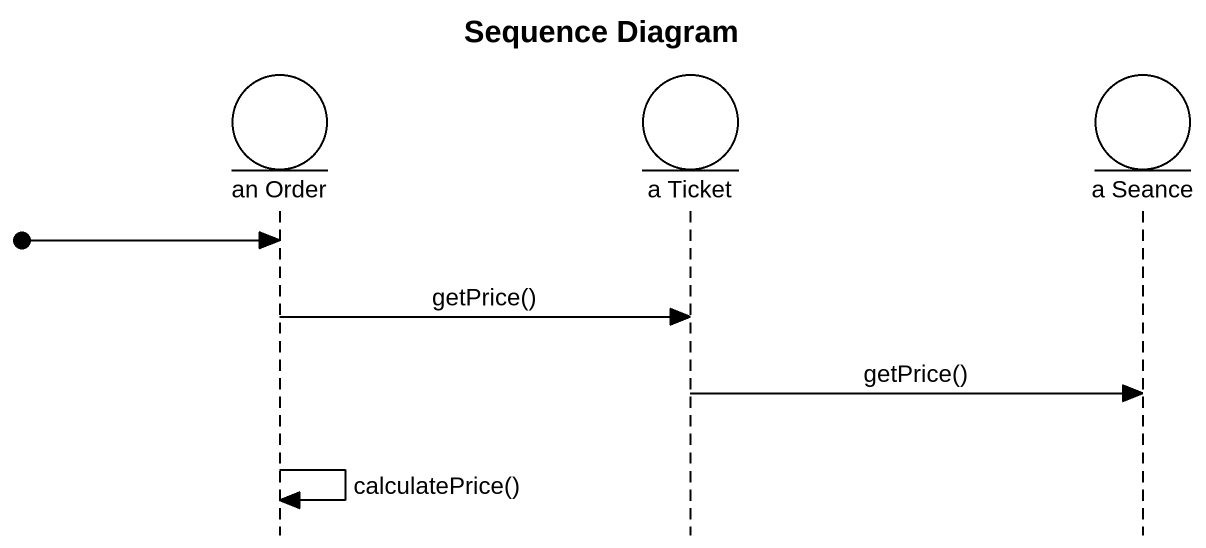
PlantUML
@startuml
title Sequence Diagram
hide footbox
entity "an Order" as an_Order
entity "a Ticket" as a_Ticket
entity "a Seance" as a_Seance

[o-> an_Order
an_Order -> a_Ticket : getPrice()
a_Ticket -> a_Seance : getPrice()
an_Order -> an_Order : calculatePrice()
@enduml
